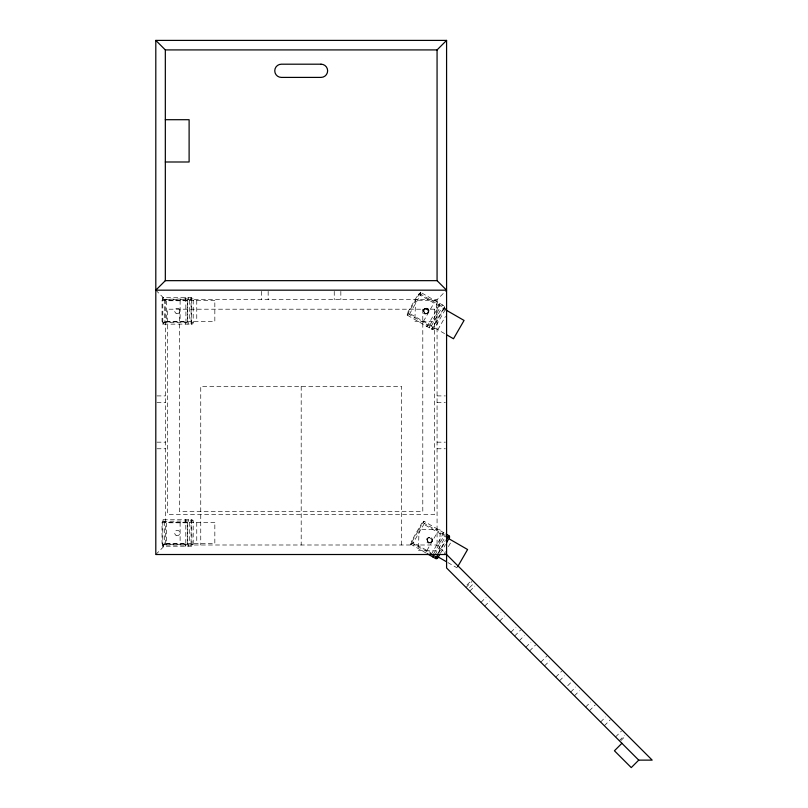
<?xml version="1.0" encoding="UTF-8"?>
<svg xmlns="http://www.w3.org/2000/svg" width="808" height="808" viewBox="0 0 808 808"><rect width="100%" height="100%" fill="white"/><g stroke="black" fill="none" stroke-linecap="round" stroke-linejoin="round"><path stroke-width="0.61" stroke-dasharray="4.04 3.03" d="M191.052 299.303L191.072 297.718L191.082 324.149L191.052 322.564M191.052 521.352L191.072 519.766L191.082 546.198L191.052 544.612M423.655 311.131L424.735 308.717L427.361 308.444L424.463 308.939L423.655 310.585L423.998 312.181M428.927 310.726C427.281 307.606 428.987 309.353 428.856 311.484C429.22 313.585 424.796 313.484 425.735 313.443M427.19 540.209C425.695 537.249 432.472 537.27 429.826 537.29C427.361 537.179 426.21 540.714 428.27 542.067A2.646 2.646 0 0 0 432.452 540.209L432.108 538.613L430.805 537.482M432.452 539.653L431.785 541.703L429.826 542.572M432.361 327.785L431.583 329.179L444.794 306.283L443.986 307.636M407.091 315.039L420.301 292.142L445.259 306.545L432.159 329.472L407.091 315.039L409.252 314.453L420.877 294.304L420.311 292.183M407.303 315.16L408.101 313.787M419.726 293.637L420.514 292.264M423.402 321.402L433.977 303.081M426.553 326.27L427.341 324.897M438.966 304.747L439.764 303.374M427.028 326.543L440.239 303.646M429.896 325.149L440.471 306.828M429.3 327.856L430.088 326.483M441.713 306.333L442.511 304.959M431.341 325.978L441.905 307.666M432.462 329.603L432.048 329.442A1.586 1.586 0 0 0 434.209 328.856L445.279 309.666M437.825 329.725L445.461 316.494M426.22 553.116L410.626 544.107L423.836 521.21L445.673 533.815M410.838 544.239L411.636 542.865M423.261 522.715L424.049 521.342M426.947 550.48L437.512 532.159M442.501 533.825L443.299 532.442M431.149 554.571L443.774 532.725M433.431 554.217L444.006 535.906M434.876 555.056L445.44 536.734M437.684 553.803L445.329 540.552M438.593 553.298L445.228 541.784M440.511 553.137L445.501 544.501M444.299 553.712L445.481 551.672M448.41 546.592L450.763 542.521M427.089 313.383L427.109 313.353A2.646 2.646 0 0 1 423.19 312.848A2.646 2.646 0 0 1 424.129 309.03L424.594 308.838M430.654 542.431L430.624 542.451A2.646 2.646 0 0 1 426.735 541.926A2.646 2.646 0 0 1 427.664 538.108L428.129 537.916M162.792 546.208L164.377 544.622L164.377 521.362L162.792 519.776L191.607 519.766A1.586 1.586 0 0 1 193.193 521.352L193.193 544.612A1.586 1.586 0 0 1 191.607 546.198L162.792 546.208L162.792 519.776M155.803 554.51L165.327 544.996L437.067 544.996L445.723 553.652M155.803 290.173L165.327 299.687L437.067 299.687L446.582 290.173M466.953 584.982L472.003 579.932M466.024 587.416L471.912 581.528M469.569 587.598L473.781 583.396M469.761 591.153L474.811 586.103M480.972 602.364L486.022 597.314M484.719 606.101L489.759 601.061M495.93 617.322L500.98 612.272M499.667 621.059L504.717 616.009M510.878 632.27L515.928 627.22M514.625 636.007L520.514 630.119M519.291 640.683L524.341 635.633M525.836 647.228L530.886 642.178M529.573 650.965L535.462 645.077M540.794 662.176L546.683 656.288M544.531 665.913L549.571 660.873M555.742 677.134L561.631 671.246M559.479 680.871L564.529 675.821M567.711 685.729L571.913 681.528M570.7 692.082L575.74 687.042M574.438 695.819L579.477 690.779M585.649 707.04L590.699 701.99M589.385 710.777L595.274 704.889M600.607 721.988L605.646 716.949M604.344 725.725L610.232 719.847M615.555 736.947L621.443 731.058M619.292 740.683L624.342 735.634M620.887 740.593L625.089 736.381M427.361 313.272L428.917 310.585M430.896 542.35L432.452 540.209A2.646 2.646 0 0 0 428.745 537.512L428.614 537.583M425.079 308.505L425.21 308.444A2.646 2.646 0 0 1 428.917 311.131A2.646 2.646 0 0 1 424.735 312.999L425.301 313.312M427.503 313.201L426.291 313.504M431.038 542.279L428.745 542.35L429.27 542.521M410.626 544.107L412.787 543.531L424.412 523.382L423.836 521.21M191.607 519.827L192.062 546.137M191.9 324.119L191.607 324.149A1.586 1.586 0 0 0 193.193 322.564L193.193 299.303A1.586 1.586 0 0 0 191.607 297.718L162.792 297.728L162.792 324.159L192.062 324.089M162.852 297.728L163.044 299.314M185.79 297.718L185.992 324.159M162.792 299.314L193.122 298.859M162.792 322.574L193.183 322.564M162.863 324.159L164.377 322.574L164.377 299.314L162.792 297.728M187.921 324.159L188.436 322.574M156.994 395.91L165.327 395.91M437.067 395.91L445.39 395.91M156.994 402.515L165.327 402.515M437.067 402.515L445.39 402.515M156.994 442.168L165.327 442.168M437.067 442.168L445.39 442.168M156.994 448.773L165.327 448.773M437.067 448.773L445.39 448.773M162.792 521.362L193.122 520.908M162.792 544.622L193.183 544.612M419.504 293.516L445.834 308.707M446.208 310.151L418.322 294.051L407.747 312.373L444.562 333.603M427.27 308.404L427.917 308.777M407.878 313.666L434.209 328.856M423.038 522.594L445.45 535.522M447.097 537.694L421.857 523.13L411.282 541.441L430.765 552.682M428.19 542.006L428.836 542.39M447.925 562.59L457.025 567.832M411.413 542.734L430.876 553.965M431.381 537.795L432.462 539.805M425.331 308.404L425.735 308.747A2.646 2.646 0 0 1 427.765 312.514L428.038 312.817M428.876 537.471L429.27 537.815A2.646 2.646 0 0 1 431.3 541.582L431.573 541.895M424.321 312.625L424.735 312.999A2.646 2.646 0 0 1 425.21 308.444M427.856 541.703L428.27 542.067A2.646 2.646 0 0 1 428.745 537.512M424.654 312.938L423.644 310.979M427.533 541.249L427.18 540.057M196.758 300.364L196.768 321.513M196.758 522.412L196.768 543.562M191.607 324.139L191.607 297.738M189.264 300.364L189.274 321.513M189.264 522.412L189.274 543.562M188.436 297.718L188.436 299.303M188.436 519.766L188.436 521.352M188.436 544.612L188.436 546.198M187.597 300.364L187.607 321.513M187.597 522.412L187.607 543.562M185.82 521.352L185.82 519.766L185.8 546.198L185.82 544.612M185.264 297.718L185.264 299.303M185.264 322.574L185.264 324.159M185.264 519.766L185.264 521.352M185.264 544.612L185.264 546.208M180.103 300.364L180.113 321.513M180.103 522.412L180.113 543.562M163.044 322.574L163.044 324.159M163.044 519.776L163.044 521.362M163.044 544.622L163.044 546.208M437.067 299.687L437.067 544.996M422.796 309.201L422.796 511.686L179.598 511.686L179.598 309.201M401.647 544.996L401.647 386.396L200.748 386.396L200.748 544.996M340.845 291.365L340.845 299.687M334.239 291.365L334.239 299.687M301.192 386.396L301.192 544.996M268.155 291.365L268.155 299.687M261.539 291.365L261.539 299.687M165.327 299.687L165.327 544.996M415.534 300.101L414.868 321.231L436.007 321.897L436.663 300.758L415.534 300.101M419.069 529.169L418.413 550.309L439.542 550.965L440.209 529.826L419.069 529.169M214.837 300.354L162.034 300.374L162.034 321.513L214.837 321.503L214.837 300.354M187.527 300.748L166.377 300.748L166.377 321.897L187.527 321.897L187.527 300.748M434.684 309.201L167.7 309.201L167.7 514.332L434.684 514.332L434.684 309.201M214.837 522.402L162.034 522.423L162.034 543.562L214.837 543.552L214.837 522.402M187.527 522.796L166.377 522.796L166.377 543.935L187.527 543.935L187.527 522.796M176.013 313.231A2.646 2.646 0 0 0 179.972 310.939A2.646 2.646 0 0 0 176.013 308.656A2.646 2.646 0 0 0 176.013 313.231M176.013 535.28A2.646 2.646 0 0 0 179.972 532.987A2.646 2.646 0 0 0 176.013 530.694A2.646 2.646 0 0 0 176.013 535.28"/><path stroke-width="1.21" d="M446.602 542.582L449.41 537.663M446.046 534.027L448.794 535.613A1.586 1.586 0 0 1 449.369 537.785L446.036 535.856M432.836 556.924L433.229 556.237M435.613 558.459L438.037 554.258M446.339 539.865L448.783 535.633M427.26 553.712L435.583 558.51A1.586 1.586 0 0 0 437.744 557.934L439.966 554.096M457.641 566.751L467.59 549.521L449.541 539.108M165.327 280.659L155.803 290.173L446.582 290.173L437.067 280.659L165.327 280.659L165.327 49.914L155.803 40.4L446.582 40.4L446.582 567.974L638.734 760.126L652.197 760.126L446.582 554.51L155.803 554.51L155.803 40.4M165.327 49.914L437.067 49.914L446.582 40.4M621.908 743.299L614.433 750.773L631.26 767.6L638.734 760.126M165.327 119.705L189.112 119.705L189.112 161.994L165.327 161.994M446.208 310.151L464.055 320.443L453.49 338.764L446.44 334.694M437.34 556.48L446.046 561.499M430.482 553.732L437.734 557.924M437.067 49.914L437.067 280.659M321.018 64.196L281.366 64.196A6.605 6.605 0 0 0 274.76 70.801A6.605 6.605 0 0 0 281.366 77.406L321.018 77.406A6.605 6.605 0 0 0 327.634 70.801A6.605 6.605 0 0 0 321.018 64.196"/></g></svg>
